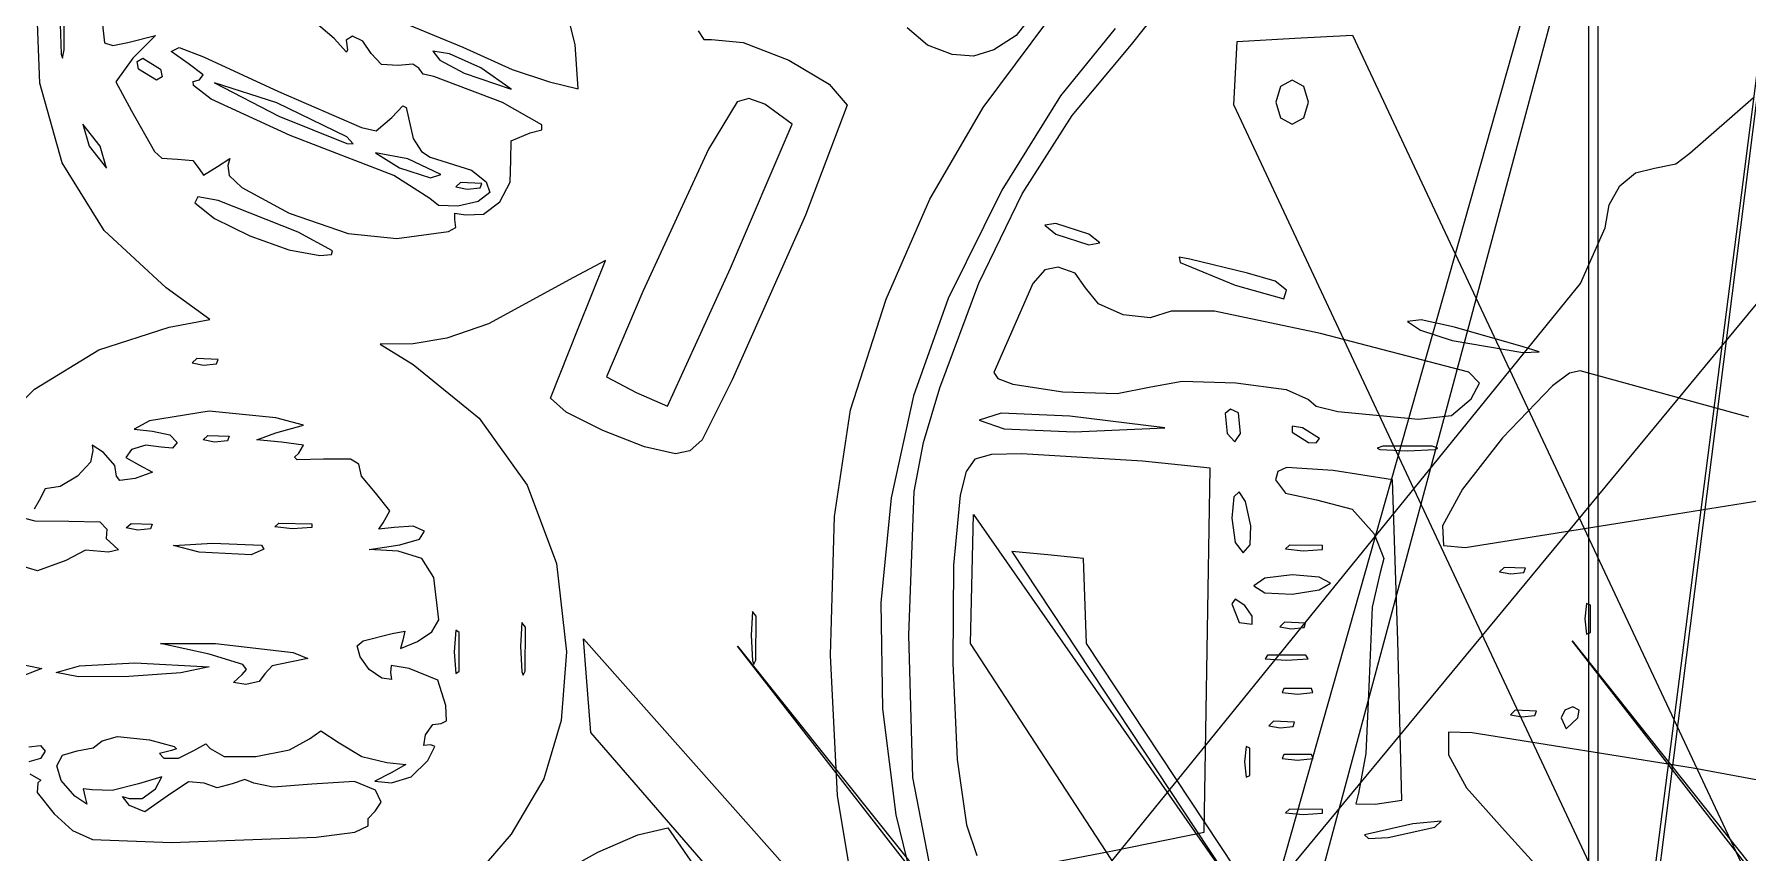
# Model space of a CAD drawing. Extents: x -99 to 383, y -48 to 207.
# Drawn here: x 61.83 to 105.84, y 99.85 to 120.86 of the extents above; entities that cross this region are included whole.
import ezdxf

# ---------------------------------------------------------------- set-up
doc = ezdxf.new("R2010")
doc.units = 0

msp = doc.modelspace()

# ---------------------------------------------------------------- linework, layer by layer
at = {"layer": 'Image'}
for p, q in [((112.625, 171.04459), (91.4738, 5.78025)), ((91.4738, 3.52248), (112.625, 171.04459)), ((105.667592, 141.129176), (68.6886, 10.6304)), ((69.4691, 4.7037), (104.8295, 136.260845)), ((102.00303, 5.07474), (102.00267, 135.273555)), ((101.759435, 5.841166), (101.76049, 127.996721)), ((113.472628, 122.887966), (23.933, 14.6963)), ((61.969325, 119.600435), (61.875563, 121.991275)), ((62.59303, 120.457003), (62.59303, 122.291443)), ((87.585041, 121.503338), (87.045781, 120.83044)), ((62.479201, 121.374225), (62.512638, 120.348086)), ((63.540706, 121.414141), (63.631121, 120.639078)), ((69.528557, 120.752956), (69.018867, 121.182737)), ((70.842255, 121.350523), (72.831757, 120.526603)), ((75.724159, 120.598074), (75.522182, 121.371865)), ((86.205832, 118.975615), (87.866484, 121.198524)), ((90.016355, 120.597828), (90.610478, 121.350437)), ((63.631121, 120.639078), (63.842407, 120.57237)), ((63.842407, 120.57237), (64.231159, 120.64521)), ((64.231159, 120.64521), (64.943891, 120.824094)), ((64.943891, 120.824094), (64.361043, 120.241246)), ((69.849315, 120.398393), (69.528557, 120.752956)), ((70.001756, 120.809745), (69.837956, 120.706117)), ((69.837956, 120.706117), (69.876277, 120.456967)), ((70.269375, 120.678712), (70.001756, 120.809745)), ((70.480664, 120.363679), (70.269375, 120.678712)), ((78.882363, 120.94212), (79.023594, 120.726626)), ((79.023594, 120.726626), (79.219681, 120.722382)), ((79.219681, 120.722382), (80.039991, 120.645873)), ((80.039991, 120.645873), (81.20591, 120.189472)), ((84.7756, 120.581), (84.245983, 121.021118)), ((87.045781, 120.83044), (86.477533, 120.457157)), ((89.590736, 121.00217), (88.191026, 119.280685)), ((92.644665, 119.045441), (92.729303, 120.668221)), ((92.729303, 120.668221), (94.210973, 120.753525)), ((94.210973, 120.753525), (95.692643, 120.83883)), ((95.692643, 120.83883), (148.101, 9.25269)), ((62.512638, 120.348086), (62.548832, 120.245615)), ((62.548832, 120.245615), (62.59303, 120.457003)), ((64.361043, 120.241246), (63.922646, 119.635077)), ((64.465943, 120.162394), (64.614026, 120.245297)), ((64.614026, 120.245297), (65.07067, 119.963075)), ((65.339017, 120.418286), (65.547893, 120.517525)), ((65.776216, 120.104194), (65.339017, 120.418286)), ((65.547893, 120.517525), (66.176898, 120.281957)), ((66.176898, 120.281957), (68.098548, 119.389323)), ((69.876277, 120.456967), (69.849315, 120.398393)), ((70.749281, 120.078065), (70.480664, 120.363679)), ((72.488901, 120.356967), (72.06615, 120.421065)), ((72.06615, 120.421065), (72.241191, 120.195262)), ((72.241191, 120.195262), (72.868894, 119.859237)), ((73.29843, 119.995999), (72.488901, 120.356967)), ((72.831757, 120.526603), (74.101757, 119.950864)), ((75.794178, 119.461294), (75.724159, 120.598074)), ((81.20591, 120.189472), (82.249942, 119.578892)), ((84.775601, 120.580998), (84.7756, 120.581)), ((85.408399, 120.339684), (84.775601, 120.580998)), ((85.953725, 120.295988), (85.408399, 120.339684)), ((86.477533, 120.457157), (85.953725, 120.295988)), ((88.491723, 118.76924), (90.016355, 120.597828)), ((64.506226, 119.963075), (64.465943, 120.162394)), ((64.96287, 119.680853), (64.506226, 119.963075)), ((64.506226, 119.963075), (64.506226, 119.963075)), ((65.110953, 119.763756), (64.96287, 119.680853)), ((65.07067, 119.963075), (65.110953, 119.763756)), ((66.163265, 119.812606), (65.776216, 120.104194)), ((66.066196, 119.690863), (66.163265, 119.812606)), ((71.177363, 120.055035), (70.749281, 120.078065)), ((71.548514, 120.09077), (71.177363, 120.055035)), ((71.702886, 119.983701), (71.548514, 120.09077)), ((71.817268, 119.83626), (71.702886, 119.983701)), ((72.092273, 119.774936), (71.817268, 119.83626)), ((73.856163, 119.105432), (72.092273, 119.774936)), ((72.868894, 119.859237), (74.078572, 119.450727)), ((74.078572, 119.450727), (73.298427, 119.995999)), ((73.298427, 119.995999), (73.29843, 119.995999)), ((74.101757, 119.950864), (75.05812, 119.63915)), ((62.545985, 117.554424), (61.969325, 119.600435)), ((63.922646, 119.635077), (64.322844, 118.893516)), ((65.907492, 119.648727), (66.066196, 119.690863)), ((65.918292, 119.54267), (65.907492, 119.648727)), ((66.366936, 119.188637), (65.918292, 119.54267)), ((68.05797, 119.094442), (66.456346, 119.608385)), ((66.456346, 119.608385), (68.106526, 118.756752)), ((68.098548, 119.389323), (70.230028, 118.464129)), ((75.05812, 119.63915), (75.794178, 119.461294)), ((82.249942, 119.578892), (82.704591, 119.039842)), ((93.840552, 119.515811), (93.717079, 119.115997)), ((94.140412, 119.680441), (93.840552, 119.515811)), ((94.440272, 119.515811), (94.140412, 119.680441)), ((94.563745, 119.115997), (94.440272, 119.515811)), ((64.322844, 118.893516), (64.911339, 117.846406)), ((68.402126, 118.261773), (66.366936, 119.188637)), ((69.854336, 118.223615), (68.05797, 119.094442)), ((71.010225, 118.721764), (71.291499, 119.017245)), ((71.291499, 119.017245), (71.379933, 118.975307)), ((71.379933, 118.975307), (71.559691, 118.185635)), ((74.867687, 118.536329), (73.856163, 119.105432)), ((79.883655, 119.126612), (79.142267, 117.909881)), ((80.184927, 119.209272), (79.883655, 119.126612)), ((80.594087, 119.064021), (80.184927, 119.209272)), ((81.29827, 118.54747), (80.594087, 119.064021)), ((82.704591, 119.039842), (81.634501, 116.217622)), ((84.832594, 116.620858), (86.205832, 118.975615)), ((88.191026, 119.280685), (86.677669, 116.852419)), ((144.969, 7.54461), (92.644665, 119.045441)), ((93.717079, 119.115997), (93.840552, 118.716182)), ((94.440272, 118.716182), (94.563745, 119.115997)), ((94.563745, 119.115997), (94.563745, 119.115997)), ((104.356938, 117.802755), (105.993738, 119.233205)), ((63.51828, 117.987566), (63.075087, 118.55201)), ((63.075087, 118.55201), (63.236058, 117.987566)), ((68.106526, 118.756752), (69.858842, 118.053965)), ((70.230028, 118.464129), (70.605083, 118.378148)), ((70.605083, 118.378148), (71.010225, 118.721764)), ((74.86287, 118.408575), (74.867687, 118.536329)), ((79.71467, 114.85333), (81.29827, 118.54747)), ((87.202308, 116.760429), (88.491723, 118.76924)), ((93.840552, 118.716182), (94.140412, 118.551553)), ((94.140412, 118.551553), (94.440272, 118.716182)), ((63.236058, 117.987566), (63.679251, 117.423122)), ((63.679251, 117.423122), (63.51828, 117.987566)), ((63.51828, 117.987566), (63.51828, 117.987566)), ((71.058572, 117.231025), (68.402126, 118.261773)), ((70.020287, 118.046788), (69.854336, 118.223615)), ((69.854336, 118.223615), (69.854336, 118.223615)), ((69.858842, 118.053965), (70.020287, 118.046788)), ((71.559691, 118.185635), (71.775784, 117.845742)), ((74.06422, 117.622011), (74.075857, 118.121339)), ((74.075857, 118.121339), (74.568802, 118.329691)), ((74.568802, 118.329691), (74.86287, 118.408575)), ((63.621504, 115.816683), (62.545985, 117.554424)), ((64.911339, 117.846406), (65.104349, 117.673024)), ((65.104349, 117.673024), (65.506805, 117.65248)), ((65.506805, 117.65248), (65.896385, 117.616573)), ((65.896385, 117.616573), (66.058422, 117.406255)), ((66.53593, 117.459073), (66.84972, 117.670308)), ((66.84972, 117.670308), (66.798783, 117.489239)), ((71.42067, 117.663015), (70.592915, 117.818014)), ((70.592915, 117.818014), (71.209003, 117.431875)), ((72.267336, 117.25436), (71.42067, 117.663015)), ((71.775784, 117.845742), (71.996915, 117.705307)), ((71.996915, 117.705307), (73.056325, 117.370789)), ((74.050282, 117.057388), (74.06422, 117.622011)), ((79.142267, 117.909881), (77.459457, 114.250451)), ((103.449645, 117.422661), (103.997323, 117.534314)), ((103.997323, 117.534314), (104.356938, 117.802755)), ((66.058422, 117.406255), (66.170276, 117.240827)), ((66.170276, 117.240827), (66.53593, 117.459073)), ((66.798783, 117.489239), (66.834647, 117.234811)), ((66.834647, 117.234811), (67.155986, 116.925483)), ((71.985106, 116.643183), (71.058572, 117.231025)), ((71.209003, 117.431875), (72.006229, 117.172586)), ((72.006229, 117.172586), (72.267333, 117.25436)), ((72.267333, 117.25436), (72.267336, 117.25436)), ((73.056325, 117.370789), (73.43391, 117.073546)), ((102.558698, 116.967228), (102.961602, 117.299924)), ((102.961602, 117.299924), (103.449645, 117.422661)), ((66.024998, 116.683319), (65.94671, 116.528888)), ((66.552994, 116.593047), (66.024998, 116.683319)), ((67.155986, 116.925483), (68.373618, 116.263569)), ((72.77886, 117.051414), (72.656398, 116.937455)), ((72.656398, 116.937455), (72.94937, 116.880907)), ((73.319786, 117.029147), (72.77886, 117.051414)), ((72.94937, 116.880907), (73.281311, 116.915261)), ((73.528805, 116.797119), (73.226482, 116.562734)), ((73.281311, 116.915261), (73.319786, 117.029136)), ((73.319786, 117.029136), (73.319786, 117.029147)), ((73.43391, 117.073546), (73.528805, 116.797119)), ((73.784772, 116.555034), (74.050282, 117.057388)), ((86.677669, 116.852419), (85.303881, 114.078088)), ((86.088966, 114.465457), (87.202308, 116.760429)), ((102.284793, 116.477843), (102.558698, 116.967228)), ((65.94671, 116.528888), (66.456165, 116.126871)), ((68.602, 115.778968), (66.552994, 116.593047)), ((68.373618, 116.263569), (69.88874, 115.746389)), ((72.205927, 116.460968), (71.985095, 116.643187)), ((71.985095, 116.643187), (71.985106, 116.643183)), ((72.702623, 116.442417), (72.205927, 116.460968)), ((72.631951, 116.106975), (72.630662, 116.262759)), ((72.630662, 116.262759), (72.90007, 116.220081)), ((73.226482, 116.562734), (72.702623, 116.442417)), ((72.90007, 116.220081), (73.367948, 116.235686)), ((73.367948, 116.235686), (73.784772, 116.555034)), ((81.634501, 116.217622), (79.757721, 111.990402)), ((83.708439, 114.058783), (84.832594, 116.620858)), ((102.183745, 115.885041), (102.284793, 116.477843)), ((65.211843, 114.350655), (63.621504, 115.816683)), ((66.456165, 116.126871), (67.363537, 115.683944)), ((68.602005, 115.778967), (68.602, 115.778968)), ((69.488105, 115.299504), (68.602005, 115.778967)), ((71.138413, 115.616829), (72.466553, 115.797499)), ((72.466553, 115.797499), (72.46658, 115.79751)), ((72.46658, 115.79751), (72.655558, 115.899273)), ((72.655558, 115.899273), (72.631951, 116.106975)), ((88.07177, 116.003293), (87.789549, 115.957698)), ((87.789549, 115.957698), (88.07177, 115.729715)), ((88.918436, 115.729715), (88.07177, 116.003293)), ((101.548745, 114.458871), (102.183745, 115.885041)), ((67.363537, 115.683944), (68.366541, 115.326719)), ((69.88874, 115.746389), (71.138413, 115.616829)), ((88.07177, 115.729715), (88.918436, 115.456137)), ((89.200657, 115.501732), (88.918436, 115.729715)), ((88.918436, 115.729715), (88.918436, 115.729715)), ((88.918436, 115.456137), (89.200657, 115.501732)), ((68.366541, 115.326719), (69.16289, 115.181808)), ((69.16289, 115.181808), (69.464896, 115.208227)), ((69.464896, 115.208227), (69.488105, 115.299504)), ((76.500531, 115.051552), (75.674366, 114.61555)), ((75.794976, 113.303882), (76.500531, 115.051552)), ((91.50931, 115.085119), (91.234518, 115.134348)), ((91.234518, 115.134348), (91.266757, 114.998017)), ((91.266757, 114.998017), (92.677867, 114.416315)), ((92.99098, 114.726522), (91.50931, 115.085119)), ((12.009098, 4.227533), (101.548745, 114.458871)), ((75.674366, 114.61555), (73.491414, 113.426952)), ((78.091897, 111.309191), (79.714677, 114.853331)), ((79.714677, 114.853331), (79.71467, 114.85333)), ((85.092555, 111.778388), (86.088966, 114.465457)), ((87.47889, 114.463886), (86.474949, 112.173159)), ((87.789059, 114.810318), (87.47889, 114.463886)), ((88.129229, 114.882699), (87.789059, 114.810318)), ((88.567092, 114.727277), (88.129229, 114.882699)), ((88.82914, 114.348532), (88.567092, 114.727277)), ((93.702753, 114.519317), (92.99098, 114.726522)), ((93.9988, 114.286642), (93.702753, 114.519317)), ((66.338903, 113.534221), (65.211843, 114.350655)), ((77.459457, 114.250451), (76.524286, 112.066011)), ((82.795034, 111.213924), (83.708439, 114.058783)), ((85.303881, 114.078088), (84.413616, 111.576427)), ((89.167922, 113.935411), (88.82914, 114.348532)), ((92.677867, 114.416315), (93.928237, 114.063537)), ((93.928237, 114.063537), (93.998792, 114.286642)), ((93.998792, 114.286642), (93.9988, 114.286642)), ((89.795484, 113.657391), (89.167922, 113.935411)), ((90.489912, 113.574975), (89.795484, 113.657391)), ((91.02929, 113.748666), (90.489912, 113.574975)), ((92.145654, 113.750265), (91.02929, 113.748666)), ((94.86944, 113.179958), (92.145654, 113.750265)), ((63.481984, 112.754747), (65.294503, 113.338291)), ((65.294503, 113.338291), (66.338903, 113.534221)), ((73.491414, 113.426952), (72.420183, 113.054628)), ((75.089421, 111.517632), (75.794976, 113.303882)), ((98.678637, 112.185289), (94.86944, 113.179958)), ((97.456805, 113.529126), (97.103245, 113.484038)), ((97.103245, 113.484038), (97.44089, 113.260642)), ((97.44089, 113.260642), (98.250575, 112.999735)), ((98.306855, 113.336309), (97.456805, 113.529126)), ((100.070745, 112.832224), (98.306855, 113.336309)), ((61.834655, 111.748057), (63.481984, 112.754747)), ((71.561646, 112.91276), (70.71498, 112.905507)), ((70.71498, 112.905507), (71.561646, 112.376657)), ((72.420183, 113.054628), (71.561646, 112.91276)), ((98.250575, 112.999735), (100.066575, 112.691525)), ((100.066575, 112.691525), (100.486274, 112.70878)), ((100.070752, 112.832224), (100.070745, 112.832224)), ((100.486274, 112.70878), (100.070752, 112.832224)), ((66.005819, 112.535451), (65.883357, 112.421491)), ((65.883357, 112.421491), (66.176329, 112.364944)), ((66.546745, 112.513183), (66.005819, 112.535451)), ((66.176329, 112.364944), (66.50827, 112.399298)), ((66.50827, 112.399298), (66.546745, 112.513173)), ((66.546745, 112.513173), (66.546745, 112.513183)), ((71.561646, 112.376657), (73.2514, 110.999363)), ((76.524286, 112.066011), (77.288504, 111.664748)), ((79.757721, 111.990402), (78.98362, 110.44724)), ((86.474949, 112.173159), (86.579, 112.017537)), ((86.579, 112.017537), (86.964382, 111.87822)), ((86.964382, 111.87822), (88.245028, 111.678746)), ((89.648666, 111.635228), (90.507079, 111.808156)), ((90.507079, 111.808156), (91.31504, 111.954467)), ((91.31504, 111.954467), (92.690006, 111.914073)), ((92.690006, 111.914073), (93.987558, 111.738941)), ((98.956033, 111.900325), (98.678637, 112.185289)), ((98.7351, 111.502438), (98.956033, 111.900325)), ((100.827039, 111.835432), (99.546, 110.498901)), ((101.265795, 112.153864), (100.827039, 111.835432)), ((101.54268, 112.215551), (101.265795, 112.153864)), ((105.87281, 111.027551), (101.54268, 112.215551)), ((60.435985, 110.383207), (61.834655, 111.748057)), ((75.491845, 111.161019), (75.089421, 111.517632)), ((77.288504, 111.664748), (78.091897, 111.309191)), ((84.413616, 111.576427), (83.837254, 108.958415)), ((84.671838, 110.377727), (85.092555, 111.778388)), ((88.245028, 111.678746), (89.648666, 111.635228)), ((93.987558, 111.738941), (94.563279, 111.481041)), ((94.563279, 111.481041), (94.754964, 111.314069)), ((98.234575, 111.071562), (98.735119, 111.502442)), ((98.735119, 111.502442), (98.7351, 111.502438)), ((64.788369, 110.931518), (64.394466, 110.720634)), ((66.317477, 111.181256), (64.788369, 110.931518)), ((68.033919, 111.014158), (66.317477, 111.181256)), ((68.739474, 110.822281), (68.033919, 111.014158)), ((73.2514, 110.999363), (74.486277, 109.282208)), ((76.430116, 110.683448), (75.491845, 111.161019)), ((82.386116, 108.477253), (82.795034, 111.213924)), ((86.66567, 111.130779), (86.09648, 110.950985)), ((86.09648, 110.950985), (86.739195, 110.728624)), ((88.42481, 111.055893), (86.66567, 111.130779)), ((90.87073, 110.754274), (88.42481, 111.055893)), ((92.558927, 111.229794), (92.418135, 111.124836)), ((92.418135, 111.124836), (92.469879, 110.611492)), ((92.75809, 111.137379), (92.558927, 111.229794)), ((92.809759, 110.610363), (92.75809, 111.13739)), ((92.75809, 111.13739), (92.75809, 111.137379)), ((94.754964, 111.314069), (95.309848, 111.170763)), ((95.309848, 111.170763), (97.388169, 110.976761)), ((97.388169, 110.976761), (98.234575, 111.071562)), ((64.394466, 110.720634), (64.858925, 110.669133)), ((64.858925, 110.669133), (65.307393, 110.574817)), ((65.307393, 110.574817), (65.493924, 110.37593)), ((66.165208, 110.445945), (66.28767, 110.559903)), ((66.28767, 110.559903), (66.28767, 110.559892)), ((66.28767, 110.559892), (66.828596, 110.537625)), ((66.828596, 110.537625), (66.79012, 110.423747)), ((67.541386, 110.446259), (68.033919, 110.622809)), ((68.033919, 110.622809), (68.739474, 110.822281)), ((77.500729, 110.264912), (76.430116, 110.683448)), ((86.739195, 110.728624), (88.5424, 110.649369)), ((88.5424, 110.649369), (90.87073, 110.754274)), ((90.87073, 110.754274), (90.87073, 110.754274)), ((92.469879, 110.611492), (92.670649, 110.39549)), ((92.670649, 110.39549), (92.809759, 110.610363)), ((94.143325, 110.797729), (94.141803, 110.646138)), ((94.141803, 110.646138), (94.555733, 110.375821)), ((94.407368, 110.757054), (94.143325, 110.797729)), ((94.84536, 110.478063), (94.407368, 110.757054)), ((99.546, 110.498901), (98.518215, 109.177705)), ((63.330989, 110.169566), (63.27098, 109.871054)), ((63.602199, 110.123429), (63.311783, 110.311769)), ((63.311783, 110.311769), (63.330989, 110.169566)), ((63.896591, 109.785918), (63.602199, 110.123429)), ((64.326728, 110.202288), (64.181683, 109.994098)), ((64.692575, 110.307796), (64.326728, 110.202288)), ((65.084107, 110.25983), (64.692575, 110.307796)), ((65.37354, 110.229063), (65.084107, 110.25983)), ((65.493924, 110.37593), (65.37354, 110.229063)), ((66.45818, 110.389396), (66.165208, 110.445945)), ((66.79012, 110.423747), (66.45818, 110.389396)), ((68.17503, 110.390885), (67.541386, 110.446259)), ((68.739551, 110.308282), (68.17503, 110.390885)), ((68.507939, 109.998409), (68.619761, 110.104049)), ((68.619761, 110.104049), (68.739551, 110.308282)), ((78.300181, 110.085402), (77.500729, 110.264912)), ((78.663394, 110.16156), (78.300181, 110.085402)), ((78.98362, 110.44724), (78.663394, 110.16156)), ((84.432052, 109.124354), (84.671838, 110.377727)), ((86.415164, 110.066761), (85.986324, 109.947904)), ((87.196377, 110.085159), (86.415164, 110.066761)), ((90.294667, 109.903151), (87.196377, 110.085159)), ((94.555733, 110.375821), (94.758736, 110.370184)), ((94.758736, 110.370184), (94.84536, 110.478064)), ((94.84536, 110.478064), (94.84536, 110.478063)), ((96.46819, 110.284101), (96.321842, 110.236612)), ((96.321842, 110.236612), (96.392784, 110.197722)), ((96.392784, 110.197722), (97.103189, 110.161794)), ((97.73819, 110.284101), (96.46819, 110.284101)), ((97.103189, 110.161794), (97.813594, 110.197722)), ((97.884536, 110.236612), (97.738188, 110.284101)), ((97.738188, 110.284101), (97.73819, 110.284101)), ((97.813594, 110.197722), (97.884536, 110.236612)), ((63.27098, 109.871054), (62.933575, 109.517607)), ((63.938207, 109.51475), (63.896591, 109.785918)), ((64.181683, 109.994098), (64.509766, 109.801361)), ((64.863868, 109.618905), (64.42009, 109.453031)), ((64.509766, 109.801361), (64.863868, 109.618905)), ((68.576738, 109.937016), (68.507939, 109.998409)), ((69.258517, 109.946389), (68.576738, 109.937016)), ((69.952906, 109.949007), (69.258517, 109.946389)), ((70.160995, 109.819479), (69.952906, 109.949007)), ((70.229193, 109.51148), (70.160995, 109.819479)), ((85.767166, 109.633092), (85.614997, 109.026829)), ((85.986324, 109.947904), (85.767166, 109.633092)), ((92.036037, 109.72114), (90.294667, 109.903151)), ((91.958843, 105.04762), (92.036037, 109.72114)), ((93.774601, 109.634481), (93.716059, 109.423174)), ((93.995644, 109.736645), (93.774601, 109.634481)), ((95.197729, 109.65645), (93.995644, 109.736645)), ((96.716689, 109.4183), (95.197729, 109.65645)), ((62.107259, 109.190496), (61.953321, 108.885408)), ((62.488945, 109.245371), (62.107259, 109.190496)), ((62.933575, 109.517607), (62.488945, 109.245371)), ((64.022673, 109.404251), (63.938207, 109.51475)), ((64.42009, 109.453031), (64.022673, 109.404251)), ((70.587243, 109.085016), (70.229193, 109.51148)), ((74.486277, 109.282208), (75.242642, 107.269465)), ((93.716059, 109.423174), (93.971988, 109.074574)), ((96.8578, 105.28744), (96.716689, 109.4183)), ((98.518215, 109.177705), (98.006434, 108.242176)), ((104.01724, 108.542861), (108.837425, 109.316767)), ((61.953321, 108.885408), (61.823675, 108.663893)), ((70.958751, 108.627213), (70.587243, 109.085016)), ((83.837254, 108.958415), (83.571855, 106.265081)), ((84.288843, 105.428398), (84.432052, 109.124354)), ((85.614997, 109.026829), (85.443236, 107.22848)), ((92.643867, 108.982019), (92.587243, 108.438653)), ((92.779131, 109.115984), (92.643867, 108.982019)), ((92.941125, 108.861578), (92.779131, 109.115984)), ((93.07794, 108.239833), (92.941125, 108.861578)), ((93.971988, 109.074574), (94.765529, 108.902805)), ((94.765529, 108.902805), (95.684328, 108.667962)), ((61.343171, 108.497091), (61.838453, 108.363466)), ((61.838453, 108.363466), (62.715121, 108.35631)), ((62.715121, 108.35631), (63.509513, 108.341586)), ((63.509513, 108.341586), (63.689117, 108.15725)), ((64.189648, 108.188133), (64.31211, 108.30209)), ((64.31211, 108.30209), (64.31211, 108.30208)), ((64.31211, 108.30208), (64.853036, 108.279812)), ((68.005946, 108.209934), (68.10984, 108.304887)), ((68.10984, 108.304902), (68.956506, 108.294431)), ((68.10984, 108.304887), (68.10984, 108.304902)), ((68.956506, 108.294431), (68.953154, 108.198233)), ((70.676651, 108.15747), (70.792252, 108.317262)), ((70.792252, 108.317262), (70.958751, 108.627213)), ((82.278066, 104.915559), (82.386116, 108.477253)), ((85.87547, 105.216832), (85.954983, 108.532942)), ((85.954983, 108.532942), (152.405, 13.226)), ((92.587243, 108.438653), (92.672981, 107.807474)), ((95.684328, 108.667962), (96.247199, 108.032017)), ((98.58447, 107.684951), (104.01724, 108.542864)), ((104.01724, 108.542864), (104.01724, 108.542861)), ((63.689117, 108.15725), (63.670184, 107.916125)), ((63.670184, 107.916125), (63.869389, 107.732351)), ((64.48262, 108.131583), (64.189648, 108.188133)), ((64.81456, 108.165935), (64.48262, 108.131583)), ((64.853036, 108.279812), (64.81456, 108.165935)), ((68.457247, 108.164329), (68.005946, 108.209934)), ((68.953154, 108.198233), (68.457247, 108.164329)), ((71.067523, 108.199431), (70.676651, 108.15747)), ((71.558734, 108.228192), (71.067523, 108.199431)), ((71.2137, 107.747458), (71.722269, 107.900295)), ((71.84842, 108.102011), (71.558734, 108.228192)), ((71.722269, 107.900295), (71.84842, 108.102011)), ((93.057923, 107.74907), (93.07794, 108.239833)), ((93.07794, 108.239833), (93.07794, 108.239833)), ((96.247199, 108.032017), (96.494073, 107.398918)), ((98.006434, 108.242176), (98.024054, 107.731522)), ((63.138411, 107.61541), (62.634918, 107.349215)), ((63.730036, 107.567135), (63.138411, 107.61541)), ((63.991653, 107.622448), (63.730036, 107.567135)), ((63.869389, 107.732351), (63.991653, 107.622448)), ((65.398979, 107.731425), (66.411138, 107.789917)), ((66.05836, 107.564312), (65.398979, 107.731425)), ((66.058365, 107.564311), (66.05836, 107.564312)), ((67.398915, 107.490547), (66.058365, 107.564311)), ((66.411138, 107.789917), (67.659978, 107.738598)), ((67.722994, 107.637707), (67.398915, 107.490547)), ((67.659978, 107.738598), (67.722994, 107.637707)), ((70.432806, 107.629424), (71.2137, 107.747458)), ((71.176001, 107.587139), (70.432806, 107.629424)), ((71.780815, 107.401717), (71.176001, 107.587139)), ((87.859983, 107.492489), (86.942761, 107.580926)), ((86.942761, 107.580926), (155.025, 4.66925)), ((88.777204, 107.404052), (87.859983, 107.492489)), ((92.672981, 107.807474), (92.87912, 107.544949)), ((92.87912, 107.544949), (93.057923, 107.74907)), ((94.074284, 107.74054), (93.97039, 107.645585)), ((93.97039, 107.645585), (94.421691, 107.599982)), ((94.92095, 107.73007), (94.074284, 107.74054)), ((94.421691, 107.599982), (94.917598, 107.633883)), ((94.917598, 107.633883), (94.92095, 107.730084)), ((94.92095, 107.730084), (94.92095, 107.73007)), ((98.024054, 107.731522), (98.58447, 107.684951)), ((61.911843, 107.083304), (61.107908, 107.321331)), ((62.634918, 107.349215), (61.911843, 107.083304)), ((72.089367, 106.909854), (71.780815, 107.401717)), ((75.242642, 107.269465), (75.496856, 105.005407)), ((85.443236, 107.22848), (85.422162, 104.713279)), ((88.85963, 105.216832), (88.777204, 107.404052)), ((94.139507, 106.980527), (93.44189, 106.897674)), ((94.836949, 106.91835), (94.139507, 106.980527)), ((96.397177, 107.04424), (96.197858, 106.153629)), ((96.494073, 107.398918), (96.397177, 107.04424)), ((99.590094, 107.173272), (99.467632, 107.059312)), ((99.467632, 107.059312), (99.760604, 107.002765)), ((100.13102, 107.151004), (99.590094, 107.173272)), ((99.760604, 107.002765), (100.092545, 107.037119)), ((100.092545, 107.037119), (100.13102, 107.150994)), ((100.13102, 107.150994), (100.13102, 107.151004)), ((72.219412, 105.827075), (72.089367, 106.909854)), ((93.44189, 106.897674), (93.15173, 106.698474)), ((93.15173, 106.698474), (93.441724, 106.51995)), ((94.138943, 106.486807), (94.836326, 106.598694)), ((94.836326, 106.598694), (95.12672, 106.76886)), ((95.12672, 106.76886), (94.836949, 106.91835)), ((95.12672, 106.76886), (95.12672, 106.76886)), ((83.571855, 106.265081), (83.614481, 103.537454)), ((92.678197, 106.358504), (92.587158, 106.237413)), ((92.587158, 106.237413), (92.775307, 105.757636)), ((92.92112, 106.19508), (92.678197, 106.358504)), ((93.114153, 105.916385), (92.92112, 106.19508)), ((92.92112, 106.19508), (92.92112, 106.19508)), ((93.441724, 106.51995), (94.138943, 106.486807)), ((96.197858, 106.153629), (96.114955, 104.29966)), ((101.704666, 106.246225), (101.66285, 105.851555)), ((101.8052, 106.204333), (101.704666, 106.246225)), ((101.8052, 106.204332), (101.8052, 106.204333)), ((101.8052, 105.498777), (101.8052, 106.204332)), ((72.039245, 105.521709), (72.219412, 105.827075)), ((74.354614, 105.755667), (74.314536, 105.145887)), ((74.44297, 105.636485), (74.354614, 105.755667)), ((80.280702, 106.038231), (80.240624, 105.428452)), ((80.369058, 105.91905), (80.280702, 106.038231)), ((80.363362, 104.790162), (80.369063, 105.919052)), ((80.369063, 105.919052), (80.369058, 105.91905)), ((92.775307, 105.757636), (93.109269, 105.715303)), ((93.109269, 105.715303), (93.114153, 105.916385)), ((93.945354, 105.762264), (93.822892, 105.648305)), ((93.822892, 105.648305), (94.115864, 105.591757)), ((94.48628, 105.739997), (93.945354, 105.762264)), ((94.447805, 105.626111), (94.48628, 105.739986)), ((94.48628, 105.739986), (94.48628, 105.739997)), ((101.66285, 105.851555), (101.704666, 105.456885)), ((66.315734, 104.94445), (65.070584, 105.217562)), ((65.070584, 105.217562), (66.481694, 105.21615)), ((66.481694, 105.21615), (68.480088, 104.991663)), ((70.123766, 105.162112), (70.277471, 105.287079)), ((70.277471, 105.287079), (71.020466, 105.476151)), ((71.020466, 105.476151), (71.34837, 105.538899)), ((71.291712, 105.306883), (71.237549, 105.087012)), ((71.237549, 105.087012), (71.668746, 105.268854)), ((71.34837, 105.538899), (71.291712, 105.306883)), ((71.668746, 105.268854), (72.039245, 105.521709)), ((72.653425, 105.557314), (72.615511, 105.004777)), ((72.74458, 105.498665), (72.653425, 105.557314)), ((72.74458, 104.510889), (72.74458, 105.498666)), ((72.74458, 105.498666), (72.74458, 105.498665)), ((74.437274, 104.507597), (74.442975, 105.636487)), ((74.442975, 105.636487), (74.44297, 105.636485)), ((76.124272, 102.93549), (75.936123, 105.33438)), ((75.936123, 105.33438), (156.78, 14.3175)), ((80.240624, 105.428452), (80.274329, 104.775288)), ((84.397251, 101.782448), (84.288843, 105.428398)), ((150.271, 6.59378), (85.87547, 105.216832)), ((157.024, 2.39359), (88.85963, 105.216832)), ((94.115864, 105.591757), (94.447805, 105.626111)), ((96.961621, 101.195218), (96.8578, 105.28744)), ((101.33667, 105.286998), (180.851, 5.36021)), ((180.851, 3.10244), (101.33667, 105.286998)), ((101.704666, 105.456885), (101.8052, 105.498777)), ((67.184671, 104.676109), (66.315734, 104.94445)), ((68.851668, 104.830335), (68.386694, 104.740617)), ((68.480088, 104.991663), (68.851668, 104.830335)), ((70.194064, 104.873608), (70.123766, 105.162112)), ((70.424543, 104.551158), (70.194064, 104.873608)), ((72.615511, 105.004777), (72.653425, 104.45224)), ((74.314536, 105.145887), (74.348241, 104.492723)), ((75.496856, 105.005407), (75.363281, 103.241345)), ((79.887232, 105.14623), (157.72, 8.06155)), ((157.72, 5.52155), (79.887232, 105.14623)), ((80.274329, 104.775288), (80.313944, 104.688748)), ((80.313944, 104.688748), (80.363362, 104.790162)), ((82.462509, 101.314048), (82.278066, 104.915559)), ((91.88165, 100.3741), (91.958843, 105.04762)), ((93.504743, 104.917099), (93.446094, 104.825944)), ((93.446094, 104.825944), (93.998631, 104.78803)), ((94.49252, 104.917099), (93.504743, 104.917099)), ((93.998631, 104.78803), (94.551168, 104.825944)), ((94.551168, 104.825944), (94.492519, 104.917099)), ((94.492519, 104.917099), (94.49252, 104.917099)), ((61.30763, 104.722639), (62.021199, 104.572675)), ((62.021199, 104.572675), (61.357007, 104.319372)), ((62.38947, 104.472907), (62.983606, 104.649275)), ((62.965113, 104.365677), (62.38947, 104.472907)), ((62.38947, 104.472907), (62.38947, 104.472907)), ((64.251817, 104.370619), (62.965113, 104.365677)), ((62.983606, 104.649275), (64.41206, 104.722631)), ((65.589245, 104.463195), (64.251817, 104.370619)), ((64.41206, 104.722631), (66.31706, 104.618864)), ((66.31706, 104.618864), (65.589245, 104.463195)), ((66.939372, 104.215579), (67.162407, 104.419082)), ((67.1624, 104.419082), (67.278235, 104.550339)), ((67.162407, 104.419082), (67.1624, 104.419082)), ((67.278235, 104.550339), (67.184671, 104.676109)), ((67.751694, 104.440409), (67.606614, 104.24236)), ((67.938225, 104.644996), (67.751694, 104.440409)), ((68.386694, 104.740617), (67.938225, 104.644996)), ((70.751381, 104.324355), (70.424543, 104.551158)), ((71.00406, 104.290899), (70.751381, 104.324355)), ((70.996106, 104.656942), (70.976439, 104.473882)), ((70.976439, 104.473882), (71.00406, 104.290899)), ((71.455669, 104.576701), (70.996106, 104.656942)), ((72.191685, 104.276411), (71.455669, 104.576701)), ((72.653425, 104.45224), (72.74458, 104.510889)), ((74.348241, 104.492723), (74.387856, 104.406183)), ((74.387856, 104.406183), (74.437274, 104.507597)), ((85.422162, 104.713279), (85.537481, 102.238188)), ((67.257806, 104.162508), (66.939372, 104.215579)), ((67.606614, 104.24236), (67.257806, 104.162508)), ((72.402332, 103.624396), (72.191685, 104.276411)), ((93.927735, 104.0628), (93.885843, 103.962266)), ((93.885843, 103.962266), (94.280513, 103.92045)), ((94.63329, 104.0628), (93.927735, 104.0628)), ((94.280513, 103.92045), (94.675183, 103.962266)), ((94.633291, 104.0628), (94.63329, 104.0628)), ((94.675183, 103.962266), (94.633291, 104.0628)), ((96.114955, 104.29966), (96.036019, 102.394194)), ((72.41544, 103.236653), (72.402332, 103.624396)), ((83.614481, 103.537454), (83.962192, 100.816562)), ((99.872245, 103.504666), (99.749783, 103.390706)), ((100.413171, 103.482399), (99.872245, 103.504666)), ((100.374696, 103.368513), (100.413171, 103.482388)), ((100.413171, 103.482388), (100.413171, 103.482399)), ((101.141814, 103.511208), (101.054018, 103.311889)), ((101.352897, 103.594111), (101.141814, 103.511208)), ((101.512742, 103.511208), (101.352897, 103.594111)), ((101.477351, 103.311889), (101.512742, 103.511208)), ((71.876595, 102.871914), (72.064739, 103.136911)), ((72.064739, 103.136911), (72.281942, 103.161256)), ((72.281942, 103.161256), (72.41544, 103.236653)), ((75.363281, 103.241345), (74.916374, 101.741541)), ((93.663325, 103.222444), (93.540863, 103.108484)), ((93.540863, 103.108484), (93.833835, 103.051937)), ((94.204251, 103.200177), (93.663325, 103.222444)), ((93.833835, 103.051937), (94.165776, 103.086291)), ((94.165776, 103.086291), (94.204251, 103.200166)), ((94.204251, 103.200166), (94.204251, 103.200177)), ((99.749783, 103.390706), (100.042755, 103.334159)), ((100.042755, 103.334159), (100.374696, 103.368513)), ((101.054018, 103.311889), (101.178472, 103.029667)), ((101.178472, 103.029667), (101.477351, 103.311889)), ((101.477351, 103.311889), (101.477351, 103.311889)), ((61.683913, 102.566913), (61.982892, 102.60134)), ((61.982892, 102.60134), (62.107246, 102.455997)), ((63.340067, 102.538982), (63.565404, 102.717191)), ((63.565404, 102.717191), (63.959474, 102.832629)), ((63.959474, 102.832629), (64.788364, 102.749647)), ((64.788364, 102.749647), (65.419836, 102.57828)), ((65.419836, 102.57828), (65.482895, 102.513636)), ((65.92674, 102.472734), (66.229141, 102.644646)), ((66.229141, 102.644646), (66.340585, 102.522611)), ((68.381106, 102.486586), (68.898015, 102.775282)), ((68.898015, 102.775282), (69.188612, 102.977861)), ((69.188612, 102.977861), (69.661691, 102.665306)), ((69.661691, 102.665306), (70.239093, 102.318595)), ((71.835806, 102.60406), (71.876595, 102.871914)), ((72.008968, 102.620846), (71.835806, 102.60406)), ((71.937848, 102.212169), (72.111753, 102.577233)), ((72.111753, 102.577233), (72.008968, 102.620846)), ((156.967837, 9.707873), (76.124272, 102.93549)), ((92.955676, 102.57767), (92.91386, 102.183)), ((93.05621, 102.535778), (92.955676, 102.57767)), ((98.15946, 102.941407), (98.156808, 102.357249)), ((98.76021, 102.928754), (98.15946, 102.941407)), ((104.44111, 102.022116), (98.76021, 102.928754)), ((61.982892, 102.262932), (61.683913, 102.182631)), ((62.107246, 102.455997), (61.982892, 102.262932)), ((62.407565, 102.077302), (62.548168, 102.355929)), ((62.548168, 102.355929), (62.930405, 102.464859)), ((62.930405, 102.464859), (63.340067, 102.538982)), ((65.352808, 102.475034), (65.046424, 102.39502)), ((65.046424, 102.39502), (65.15063, 102.274786)), ((65.15063, 102.274786), (65.528047, 102.272915)), ((65.482895, 102.513636), (65.352808, 102.475034)), ((65.528047, 102.272915), (65.92674, 102.472734)), ((66.340585, 102.522611), (66.70108, 102.320602)), ((66.70108, 102.320602), (67.515024, 102.32181)), ((67.515024, 102.32181), (68.381106, 102.486586)), ((70.239093, 102.318595), (70.878361, 102.162801)), ((70.878361, 102.162801), (71.371988, 102.109107)), ((71.509278, 101.798497), (71.937848, 102.212169)), ((85.537481, 102.238188), (85.774896, 100.560169)), ((92.91386, 102.183), (92.955676, 101.78833)), ((93.05621, 102.535777), (93.05621, 102.535778)), ((93.05621, 101.830222), (93.05621, 102.535777)), ((93.928255, 102.369911), (93.886363, 102.269377)), ((93.886363, 102.269377), (94.281033, 102.227561)), ((94.63381, 102.369911), (93.928255, 102.369911)), ((94.281033, 102.227561), (94.675703, 102.269377)), ((94.633811, 102.369911), (94.63381, 102.369911)), ((94.675703, 102.269377), (94.633811, 102.369911)), ((96.036019, 102.394194), (95.846237, 101.37978)), ((98.156808, 102.357249), (98.618487, 101.509814)), ((61.707887, 101.869734), (61.99126, 101.714276)), ((61.99126, 101.714276), (61.913587, 101.638033)), ((62.512529, 101.70123), (62.407565, 102.077302)), ((62.866993, 101.299959), (62.512529, 101.70123)), ((65.098814, 101.793315), (64.499493, 101.615653)), ((64.939517, 101.489167), (65.098814, 101.793315)), ((67.237709, 101.727843), (66.907038, 101.619423)), ((67.462016, 101.635764), (67.237709, 101.727843)), ((70.99725, 101.900416), (70.575052, 101.685866)), ((70.575052, 101.685866), (70.99979, 101.638031)), ((71.371988, 102.109107), (70.99725, 101.900416)), ((70.99979, 101.638031), (71.509278, 101.798497)), ((74.916374, 101.741541), (74.075178, 100.32254)), ((84.91009, 99.124248), (84.397251, 101.782448)), ((92.955676, 101.78833), (93.05621, 101.830222)), ((109.6083, 101.060261), (104.44111, 102.022116)), ((61.913587, 101.638033), (61.899848, 101.396036)), ((61.899848, 101.396036), (62.33692, 100.842085)), ((63.171462, 101.098107), (62.866993, 101.299959)), ((63.313933, 101.462319), (63.077847, 101.484137)), ((63.077847, 101.484137), (63.134556, 101.262173)), ((63.134556, 101.262173), (63.171462, 101.098107)), ((63.822785, 101.445734), (63.313933, 101.462319)), ((64.499493, 101.615653), (63.822785, 101.445734)), ((64.270938, 101.062227), (64.095585, 101.291886)), ((64.095585, 101.291886), (64.2625, 101.239358)), ((64.593704, 101.238735), (64.939517, 101.489167)), ((65.23592, 101.297964), (64.661762, 100.896311)), ((65.78918, 101.671178), (65.23592, 101.297964)), ((66.186136, 101.629245), (65.78918, 101.671178)), ((66.52623, 101.510926), (66.186136, 101.629245)), ((66.907038, 101.619423), (66.52623, 101.510926)), ((67.961392, 101.530224), (67.462016, 101.635764)), ((68.953416, 101.606269), (67.961392, 101.530224)), ((70.049469, 101.680098), (68.953416, 101.606269)), ((70.589896, 101.457809), (70.049469, 101.680098)), ((70.74114, 101.144279), (70.589896, 101.457809)), ((82.931072, 98.457924), (82.462509, 101.314048)), ((95.846237, 101.37978), (95.779618, 101.100349)), ((98.618487, 101.509814), (99.533828, 100.490609)), ((62.33692, 100.842085), (62.810338, 100.41465)), ((64.2625, 101.239358), (64.593704, 101.238735)), ((64.661762, 100.896311), (64.270938, 101.062227)), ((70.405772, 100.730427), (70.58301, 100.91826)), ((70.58301, 100.91826), (70.74114, 101.144279)), ((83.962192, 100.816562), (84.612048, 98.143434)), ((94.073474, 100.967673), (93.96958, 100.872718)), ((93.96958, 100.872718), (94.420881, 100.827115)), ((94.92014, 100.957203), (94.073474, 100.967673)), ((94.420881, 100.827115), (94.916788, 100.861016)), ((94.916788, 100.861016), (94.92014, 100.957217)), ((94.92014, 100.957217), (94.92014, 100.957203)), ((95.779618, 101.100349), (96.26957, 101.097558)), ((96.26957, 101.097558), (96.961621, 101.195218)), ((62.810338, 100.41465), (63.317173, 100.187408)), ((69.06573, 100.250057), (70.058415, 100.375024)), ((70.058415, 100.375024), (70.40168, 100.539651)), ((70.40168, 100.539651), (70.405772, 100.730427)), ((77.330766, 100.303271), (78.097596, 100.48986)), ((78.097596, 100.48986), (78.925498, 99.294813)), ((85.774896, 100.560169), (86.042267, 99.777118)), ((89.48276, 99.887752), (91.88165, 100.3741)), ((97.243856, 100.586319), (95.997376, 100.310755)), ((96.60874, 100.234406), (97.808306, 100.502485)), ((97.968641, 100.656163), (97.243856, 100.586319)), ((97.8083, 100.502485), (97.968641, 100.656163)), ((97.808306, 100.502485), (97.8083, 100.502485)), ((99.533828, 100.490609), (100.772228, 99.129129)), ((63.317173, 100.187408), (65.35281, 100.109657)), ((65.35281, 100.109657), (69.06574, 100.250062)), ((69.06574, 100.250062), (69.06573, 100.250057)), ((74.075178, 100.32254), (72.758736, 98.800887)), ((76.302264, 99.86157), (77.330766, 100.303271)), ((95.997376, 100.310755), (96.101849, 100.216008)), ((96.101849, 100.216008), (96.60874, 100.234406)), ((75.372768, 99.341856), (76.302264, 99.86157)), ((87.524419, 99.508334), (89.482766, 99.887753)), ((89.482766, 99.887753), (89.48276, 99.887752))]:
    msp.add_line(p, q, dxfattribs=at)

doc.saveas('drawing.dxf')
